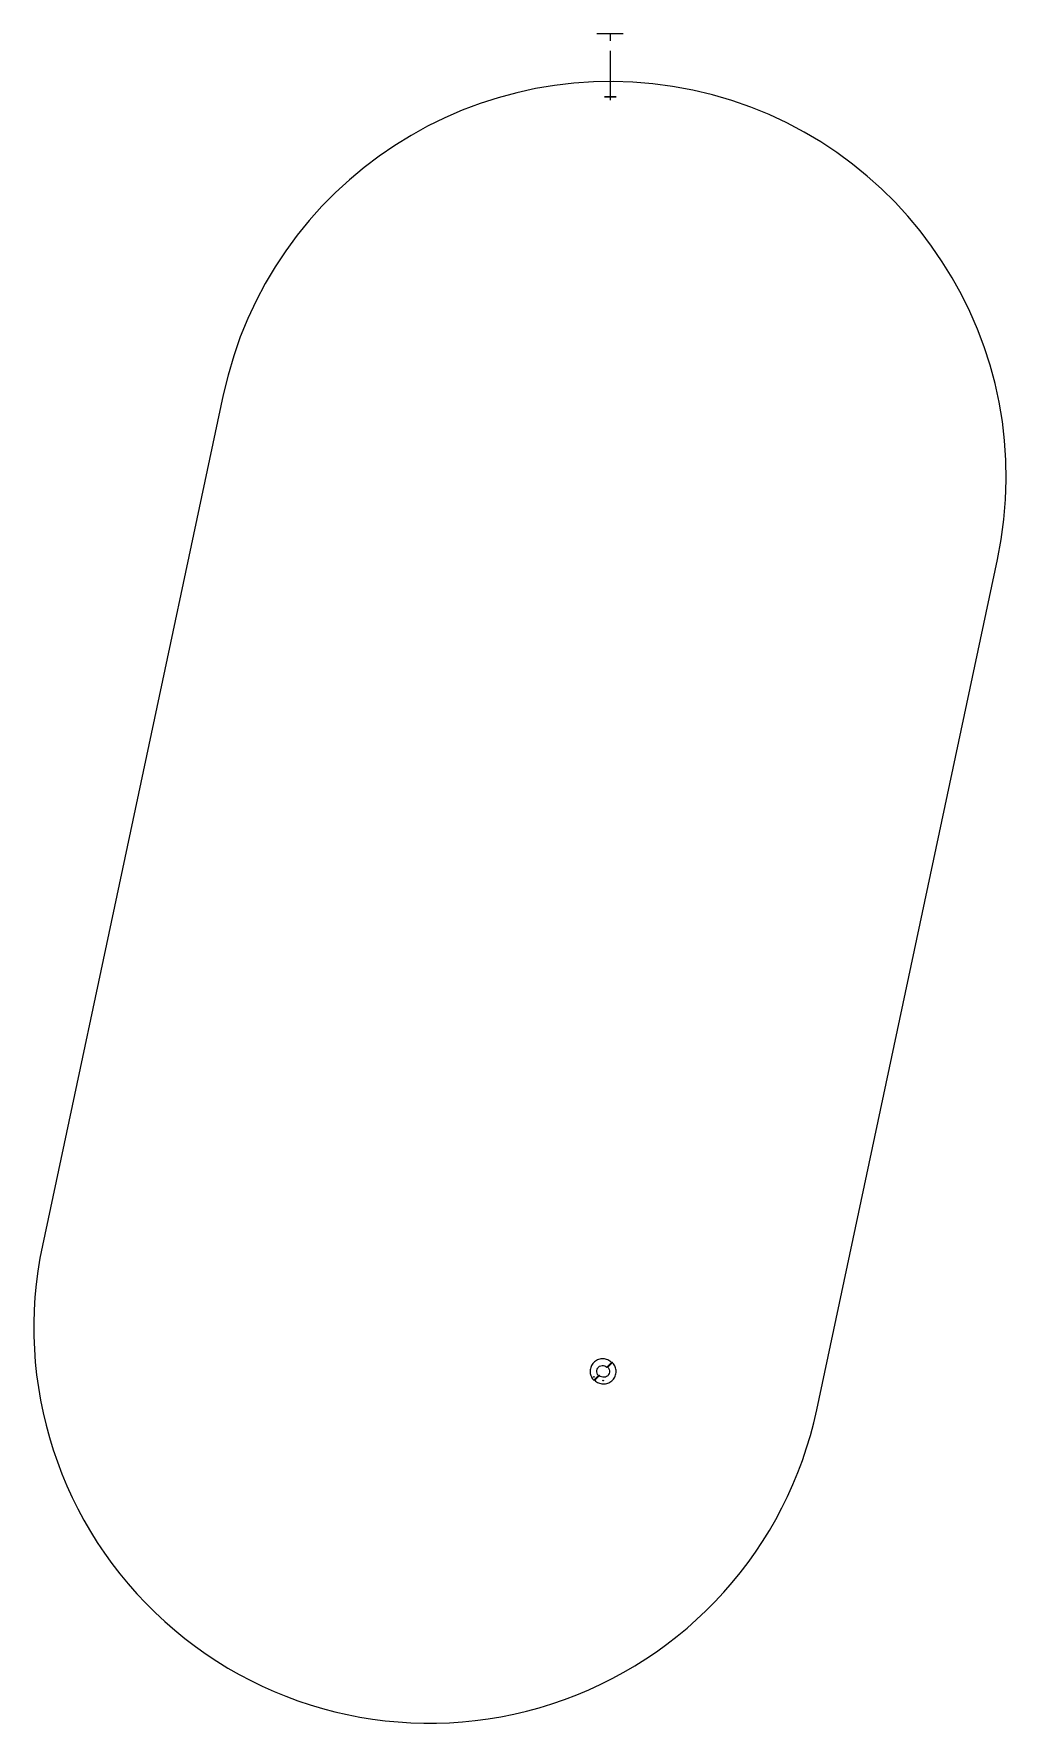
# Model space of a CAD drawing. Extents: x 34 to 330, y -81 to 432.
import ezdxf

# ---------------------------------------------------------------- set-up
doc = ezdxf.new("R2010")
doc.units = 0
doc.header["$LTSCALE"] = 12
doc.header["$MEASUREMENT"] = 0
doc.linetypes.add('CENTER', pattern=[2, 1.25, -0.25, 0.25, -0.25])
for name, color, linetype in [('3 PIPE', 7, 'CONTINUOUS'), ('CENTER', 6, 'CENTER'), ('marking', 11, 'CONTINUOUS'), ('REPAD', 7, 'CONTINUOUS'), ('SHELL', 40, 'CONTINUOUS'), ('TEXT', 4, 'CONTINUOUS')]:
    doc.layers.add(name, color=color, linetype=linetype)

msp = doc.modelspace()

# ---------------------------------------------------------------- linework, layer by layer
at = {"layer": '3 PIPE'}
msp.add_line((207.65, 412.86), (211.15, 412.86), dxfattribs=at)
at = {"layer": 'CENTER'}
msp.add_line((209.4, 411.86), (209.4, 432), dxfattribs=at)
at = {"layer": 'marking'}
for centre in [(204.37, 24.15), (207.2, 23.04)]:
    msp.add_circle(centre, 0.0938, dxfattribs=at)
at = {"layer": 'REPAD'}
for points, knots in [([(209.76, 28.55), (209.43, 28.88), (209.03, 29.15), (208.16, 29.53), (207.69, 29.64), (206.74, 29.68), (206.26, 29.61), (205.37, 29.3), (204.95, 29.06), (204.23, 28.44), (203.93, 28.06), (203.48, 27.23), (203.34, 26.77), (203.22, 25.82), (203.26, 25.34), (203.5, 24.43), (203.71, 23.99), (204.1, 23.45), (204.23, 23.3), (204.37, 23.15)], [0, 0, 0, 0, 0.118796, 0.118796, 0.237592, 0.237592, 0.356389, 0.356389, 0.475185, 0.475185, 0.593981, 0.593981, 0.712777, 0.712777, 0.831573, 0.831573, 0.95037, 0.95037, 1, 1, 1, 1]), ([(204.63, 23.15), (204.96, 22.82), (205.37, 22.54), (206.24, 22.16), (206.72, 22.06), (207.68, 22.02), (208.16, 22.1), (209.06, 22.42), (209.48, 22.67), (210.2, 23.3), (210.5, 23.69), (210.93, 24.54), (211.07, 25.01), (211.16, 25.96), (211.12, 26.44), (210.85, 27.36), (210.63, 27.8), (210.24, 28.31), (210.13, 28.43), (210.02, 28.55)], [0, 0, 0, 0, 0.119872, 0.119872, 0.239743, 0.239743, 0.359615, 0.359615, 0.479486, 0.479486, 0.599358, 0.599358, 0.719229, 0.719229, 0.839101, 0.839101, 0.958972, 0.958972, 1, 1, 1, 1]), ([(205.78, 24.57), (205.78, 24.57), (205.78, 24.57), (205.78, 24.57), (205.59, 24.76), (205.44, 25), (205.26, 25.52), (205.23, 25.8), (205.3, 26.35), (205.4, 26.61), (205.7, 27.07), (205.9, 27.27), (206.37, 27.55), (206.64, 27.63), (207.19, 27.68), (207.46, 27.64), (207.96, 27.45), (208.17, 27.31), (208.35, 27.13), (208.35, 27.13), (208.35, 27.13), (208.35, 27.13)], [0, 0, 0, 0, 0, 0, 0, 0.144595, 0.144595, 0.289191, 0.289191, 0.433786, 0.433786, 0.578381, 0.578381, 0.722977, 0.722977, 0.867572, 0.867572, 1, 1, 1, 1.000002, 1.000002, 1.000002, 1.000002]), ([(208.6, 27.13), (208.6, 27.13), (208.6, 27.13), (208.6, 27.13), (208.8, 26.94), (208.95, 26.7), (209.12, 26.18), (209.15, 25.9), (209.09, 25.36), (208.99, 25.09), (208.69, 24.63), (208.49, 24.44), (208.02, 24.15), (207.75, 24.07), (207.2, 24.02), (206.92, 24.06), (206.43, 24.25), (206.22, 24.39), (206.04, 24.57), (206.04, 24.57), (206.04, 24.57), (206.04, 24.57)], [0, 0, 0, 0, 0, 0, 0, 0.144595, 0.144595, 0.289191, 0.289191, 0.433786, 0.433786, 0.578381, 0.578381, 0.722977, 0.722977, 0.867572, 0.867572, 1, 1, 1, 1.000002, 1.000002, 1.000002, 1.000002]), ([(208.35, 27.13), (208.35, 27.14), (208.36, 27.15), (208.38, 27.16), (208.39, 27.17), (208.41, 27.19), (208.42, 27.2), (208.43, 27.22), (208.45, 27.23), (208.46, 27.25), (208.48, 27.26), (208.49, 27.28), (208.51, 27.29), (208.52, 27.3), (208.53, 27.32), (208.55, 27.33), (208.56, 27.35), (208.58, 27.36), (208.59, 27.38), (208.61, 27.39), (208.62, 27.41), (208.64, 27.42), (208.65, 27.43), (208.66, 27.45), (208.68, 27.46), (208.69, 27.48), (208.71, 27.49), (208.72, 27.51), (208.74, 27.52), (208.75, 27.54), (208.77, 27.55), (208.78, 27.56), (208.79, 27.58), (208.81, 27.59), (208.82, 27.61), (208.84, 27.62), (208.85, 27.64), (208.87, 27.65), (208.88, 27.67), (208.9, 27.68), (208.91, 27.69), (208.92, 27.71), (208.94, 27.72), (208.95, 27.74), (208.97, 27.75), (208.98, 27.77), (209, 27.78), (209.01, 27.8), (209.03, 27.81), (209.04, 27.82), (209.05, 27.84), (209.07, 27.85), (209.08, 27.87), (209.1, 27.88), (209.11, 27.9), (209.13, 27.91), (209.14, 27.93), (209.16, 27.94), (209.17, 27.95), (209.18, 27.97), (209.2, 27.98), (209.21, 28), (209.23, 28.01), (209.24, 28.03), (209.26, 28.04), (209.27, 28.05), (209.29, 28.07), (209.3, 28.08), (209.31, 28.1), (209.33, 28.11), (209.34, 28.13), (209.36, 28.14), (209.37, 28.16), (209.39, 28.17), (209.4, 28.18), (209.42, 28.2), (209.43, 28.21), (209.44, 28.23), (209.46, 28.24), (209.47, 28.26), (209.49, 28.27), (209.5, 28.29), (209.52, 28.3), (209.53, 28.31), (209.55, 28.33), (209.56, 28.34), (209.57, 28.36), (209.59, 28.37), (209.6, 28.39), (209.62, 28.4), (209.63, 28.42), (209.65, 28.43), (209.66, 28.44), (209.68, 28.46), (209.69, 28.48), (209.71, 28.49), (209.76, 28.55)], [0.0312499, 0.0312499, 0.0312499, 0.0312499, 0.040818, 0.0510225, 0.0612269, 0.0714314, 0.0816358, 0.0918403, 0.1020447, 0.1122492, 0.1224536, 0.132658, 0.1428625, 0.1530669, 0.1632713, 0.1734757, 0.1836801, 0.1938844, 0.2040888, 0.2142932, 0.2244975, 0.2347019, 0.2449062, 0.2551105, 0.2653149, 0.2755192, 0.2857235, 0.2959278, 0.3061321, 0.3163364, 0.3265406, 0.3367449, 0.3469492, 0.3571534, 0.3673576, 0.3775619, 0.3877661, 0.3979703, 0.4081745, 0.4183787, 0.4285829, 0.4387871, 0.4489912, 0.4591954, 0.4693995, 0.4796037, 0.4898078, 0.5000119, 0.510216, 0.5204201, 0.5306242, 0.5408283, 0.5510323, 0.5612364, 0.5714404, 0.5816445, 0.5918485, 0.6020525, 0.6122565, 0.6224605, 0.6326645, 0.6428684, 0.6530724, 0.6632763, 0.6734803, 0.6836842, 0.6938881, 0.704092, 0.7142959, 0.7244998, 0.7347037, 0.7449075, 0.7551114, 0.7653152, 0.775519, 0.7857228, 0.7959266, 0.8061304, 0.8163342, 0.826538, 0.8367417, 0.8469454, 0.8571492, 0.8673529, 0.8775566, 0.8877603, 0.8979639, 0.9081676, 0.9183713, 0.9285749, 0.9387785, 0.9489821, 0.9591857, 0.9693893, 0.9795929, 1, 1, 1, 1]), ([(210.02, 28.55), (210, 28.53), (209.99, 28.52), (209.97, 28.5), (209.97, 28.5), (209.97, 28.5), (209.97, 28.5), (209.96, 28.49), (209.95, 28.48), (209.93, 28.46), (209.92, 28.44), (209.9, 28.43), (209.89, 28.42), (209.87, 28.4), (209.86, 28.39), (209.84, 28.37), (209.83, 28.36), (209.81, 28.34), (209.8, 28.33), (209.79, 28.31), (209.77, 28.3), (209.76, 28.29), (209.74, 28.27), (209.73, 28.26), (209.71, 28.24), (209.7, 28.23), (209.68, 28.21), (209.67, 28.2), (209.66, 28.18), (209.64, 28.17), (209.63, 28.16), (209.61, 28.14), (209.6, 28.13), (209.58, 28.11), (209.57, 28.1), (209.55, 28.08), (209.54, 28.07), (209.53, 28.05), (209.51, 28.04), (209.5, 28.03), (209.48, 28.01), (209.47, 28), (209.45, 27.98), (209.44, 27.97), (209.42, 27.95), (209.41, 27.94), (209.4, 27.93), (209.38, 27.91), (209.37, 27.9), (209.35, 27.88), (209.34, 27.87), (209.32, 27.85), (209.31, 27.84), (209.29, 27.82), (209.28, 27.81), (209.27, 27.8), (209.25, 27.78), (209.24, 27.77), (209.22, 27.75), (209.21, 27.74), (209.19, 27.72), (209.18, 27.71), (209.16, 27.69), (209.15, 27.68), (209.14, 27.67), (209.12, 27.65), (209.11, 27.64), (209.09, 27.62), (209.08, 27.61), (209.06, 27.59), (209.05, 27.58), (209.03, 27.56), (209.02, 27.55), (209.01, 27.54), (208.99, 27.52), (208.98, 27.51), (208.96, 27.49), (208.95, 27.48), (208.93, 27.46), (208.92, 27.45), (208.9, 27.43), (208.89, 27.42), (208.88, 27.41), (208.86, 27.39), (208.85, 27.38), (208.83, 27.36), (208.82, 27.35), (208.8, 27.33), (208.79, 27.32), (208.78, 27.3), (208.76, 27.29), (208.75, 27.28), (208.73, 27.26), (208.72, 27.25), (208.7, 27.23), (208.69, 27.22), (208.67, 27.2), (208.66, 27.19), (208.65, 27.17), (208.63, 27.16), (208.62, 27.15), (208.61, 27.14), (208.6, 27.13)], [-0.03125, -0.03125, -0.03125, -0.03125, -0.00026, -0.00026, -0.00026, 0, 0, 0, 0.020407, 0.030611, 0.040814, 0.051018, 0.061221, 0.071425, 0.081629, 0.091832, 0.102036, 0.11224, 0.122443, 0.132647, 0.142851, 0.153055, 0.163258, 0.173462, 0.183666, 0.19387, 0.204073, 0.214277, 0.224481, 0.234685, 0.244889, 0.255092, 0.265296, 0.2755, 0.285704, 0.295908, 0.306112, 0.316316, 0.32652, 0.336724, 0.346928, 0.357132, 0.367336, 0.37754, 0.387744, 0.397948, 0.408152, 0.418356, 0.42856, 0.438764, 0.448968, 0.459172, 0.469376, 0.47958, 0.489784, 0.499988, 0.510192, 0.520396, 0.5306, 0.540805, 0.551009, 0.561213, 0.571417, 0.581621, 0.591825, 0.60203, 0.612234, 0.622438, 0.632642, 0.642847, 0.653051, 0.663255, 0.673459, 0.683664, 0.693868, 0.704072, 0.714277, 0.724481, 0.734685, 0.744889, 0.755094, 0.765298, 0.775502, 0.785707, 0.795911, 0.806116, 0.81632, 0.826524, 0.836729, 0.846933, 0.857138, 0.867342, 0.877546, 0.887751, 0.897955, 0.90816, 0.918364, 0.928569, 0.938773, 0.948978, 0.959182, 0.96875, 0.96875, 0.96875, 0.96875]), ([(204.37, 23.15), (204.42, 23.21), (204.44, 23.22), (204.46, 23.24), (204.47, 23.26), (204.49, 23.27), (204.5, 23.29), (204.52, 23.3), (204.53, 23.31), (204.54, 23.33), (204.56, 23.34), (204.57, 23.36), (204.59, 23.37), (204.6, 23.39), (204.62, 23.4), (204.63, 23.42), (204.65, 23.43), (204.66, 23.44), (204.67, 23.46), (204.69, 23.47), (204.7, 23.49), (204.72, 23.5), (204.73, 23.52), (204.75, 23.53), (204.76, 23.55), (204.78, 23.56), (204.79, 23.57), (204.8, 23.59), (204.82, 23.6), (204.83, 23.62), (204.85, 23.63), (204.86, 23.65), (204.88, 23.66), (204.89, 23.68), (204.91, 23.69), (204.92, 23.7), (204.93, 23.72), (204.95, 23.73), (204.96, 23.75), (204.98, 23.76), (204.99, 23.78), (205.01, 23.79), (205.02, 23.81), (205.04, 23.82), (205.05, 23.83), (205.06, 23.85), (205.08, 23.86), (205.09, 23.88), (205.11, 23.89), (205.12, 23.91), (205.14, 23.92), (205.15, 23.94), (205.17, 23.95), (205.18, 23.96), (205.19, 23.98), (205.21, 23.99), (205.22, 24.01), (205.24, 24.02), (205.25, 24.04), (205.27, 24.05), (205.28, 24.06), (205.3, 24.08), (205.31, 24.09), (205.32, 24.11), (205.34, 24.12), (205.35, 24.14), (205.37, 24.15), (205.38, 24.17), (205.4, 24.18), (205.41, 24.19), (205.43, 24.21), (205.44, 24.22), (205.45, 24.24), (205.47, 24.25), (205.48, 24.27), (205.5, 24.28), (205.51, 24.3), (205.53, 24.31), (205.54, 24.32), (205.55, 24.34), (205.57, 24.35), (205.58, 24.37), (205.6, 24.38), (205.61, 24.4), (205.63, 24.41), (205.64, 24.43), (205.66, 24.44), (205.67, 24.45), (205.68, 24.47), (205.7, 24.48), (205.71, 24.5), (205.73, 24.51), (205.74, 24.53), (205.76, 24.54), (205.77, 24.56), (205.78, 24.56), (205.78, 24.57)], [0, 0, 0, 0, 0.0204071, 0.0306107, 0.0408143, 0.0510179, 0.0612215, 0.0714251, 0.0816287, 0.0918324, 0.1020361, 0.1122397, 0.1224434, 0.1326471, 0.1428508, 0.1530546, 0.1632583, 0.173462, 0.1836658, 0.1938696, 0.2040734, 0.2142772, 0.224481, 0.2346848, 0.2448886, 0.2550925, 0.2652963, 0.2755002, 0.2857041, 0.295908, 0.3061119, 0.3163158, 0.3265197, 0.3367237, 0.3469276, 0.3571316, 0.3673355, 0.3775395, 0.3877435, 0.3979475, 0.4081515, 0.4183555, 0.4285596, 0.4387636, 0.4489677, 0.4591717, 0.4693758, 0.4795799, 0.489784, 0.4999881, 0.5101922, 0.5203963, 0.5306005, 0.5408046, 0.5510088, 0.5612129, 0.5714171, 0.5816213, 0.5918255, 0.6020297, 0.6122339, 0.6224381, 0.6326424, 0.6428466, 0.6530508, 0.6632551, 0.6734594, 0.6836636, 0.6938679, 0.7040722, 0.7142765, 0.7244808, 0.7346851, 0.7448895, 0.7550938, 0.7652981, 0.7755025, 0.7857068, 0.7959112, 0.8061156, 0.8163199, 0.8265243, 0.8367287, 0.8469331, 0.8571375, 0.867342, 0.8775464, 0.8877508, 0.8979553, 0.9081597, 0.9183642, 0.9285686, 0.9387731, 0.9489775, 0.959182, 0.9687501, 0.9687501, 0.9687501, 0.9687501]), ([(206.04, 24.57), (206.03, 24.56), (206.03, 24.56), (206.01, 24.54), (206, 24.53), (205.98, 24.51), (205.97, 24.5), (205.95, 24.48), (205.94, 24.47), (205.92, 24.45), (205.91, 24.44), (205.9, 24.43), (205.88, 24.41), (205.87, 24.4), (205.85, 24.38), (205.84, 24.37), (205.82, 24.35), (205.81, 24.34), (205.8, 24.32), (205.78, 24.31), (205.77, 24.3), (205.75, 24.28), (205.74, 24.27), (205.72, 24.25), (205.71, 24.24), (205.69, 24.22), (205.68, 24.21), (205.67, 24.19), (205.65, 24.18), (205.64, 24.17), (205.62, 24.15), (205.61, 24.14), (205.59, 24.12), (205.58, 24.11), (205.56, 24.09), (205.55, 24.08), (205.54, 24.06), (205.52, 24.05), (205.51, 24.04), (205.49, 24.02), (205.48, 24.01), (205.46, 23.99), (205.45, 23.98), (205.43, 23.96), (205.42, 23.95), (205.41, 23.94), (205.39, 23.92), (205.38, 23.91), (205.36, 23.89), (205.35, 23.88), (205.33, 23.86), (205.32, 23.85), (205.3, 23.83), (205.29, 23.82), (205.28, 23.81), (205.26, 23.79), (205.25, 23.78), (205.23, 23.76), (205.22, 23.75), (205.2, 23.73), (205.19, 23.72), (205.17, 23.7), (205.16, 23.69), (205.15, 23.68), (205.13, 23.66), (205.12, 23.65), (205.1, 23.63), (205.09, 23.62), (205.07, 23.6), (205.06, 23.59), (205.04, 23.57), (205.03, 23.56), (205.02, 23.55), (205, 23.53), (204.99, 23.52), (204.97, 23.5), (204.96, 23.49), (204.94, 23.47), (204.93, 23.46), (204.91, 23.44), (204.9, 23.43), (204.89, 23.42), (204.87, 23.4), (204.86, 23.39), (204.84, 23.37), (204.83, 23.36), (204.81, 23.34), (204.8, 23.33), (204.78, 23.31), (204.77, 23.3), (204.76, 23.29), (204.74, 23.27), (204.73, 23.26), (204.71, 23.24), (204.69, 23.22), (204.68, 23.21), (204.63, 23.15)], [0.0312499, 0.0312499, 0.0312499, 0.0312499, 0.040818, 0.0510225, 0.0612269, 0.0714314, 0.0816358, 0.0918403, 0.1020447, 0.1122492, 0.1224536, 0.132658, 0.1428625, 0.1530669, 0.1632713, 0.1734757, 0.1836801, 0.1938844, 0.2040888, 0.2142932, 0.2244975, 0.2347019, 0.2449062, 0.2551105, 0.2653149, 0.2755192, 0.2857235, 0.2959278, 0.3061321, 0.3163364, 0.3265406, 0.3367449, 0.3469492, 0.3571534, 0.3673576, 0.3775619, 0.3877661, 0.3979703, 0.4081745, 0.4183787, 0.4285829, 0.4387871, 0.4489912, 0.4591954, 0.4693995, 0.4796037, 0.4898078, 0.5000119, 0.510216, 0.5204201, 0.5306242, 0.5408283, 0.5510323, 0.5612364, 0.5714404, 0.5816445, 0.5918485, 0.6020525, 0.6122565, 0.6224605, 0.6326645, 0.6428684, 0.6530724, 0.6632763, 0.6734803, 0.6836842, 0.6938881, 0.704092, 0.7142959, 0.7244998, 0.7347037, 0.7449075, 0.7551114, 0.7653152, 0.775519, 0.7857228, 0.7959266, 0.8061304, 0.8163342, 0.826538, 0.8367417, 0.8469454, 0.8571492, 0.8673529, 0.8775566, 0.8877603, 0.8979639, 0.9081676, 0.9183713, 0.9285749, 0.9387785, 0.9489821, 0.9591857, 0.9693893, 0.9795929, 1, 1, 1, 1])]:
    msp.add_open_spline(points, degree=3, knots=knots, dxfattribs=at)
at = {"layer": 'SHELL'}
msp.add_lwpolyline([(326.9, 272.4, 1), (91.9, 322.35), (37.02, 64.12, 1), (272.02, 14.17)], format="xyb", close=True, dxfattribs=at)
at = {"layer": 'TEXT', "extrusion": (0.707107, -4.59364e-14, 0.707107)}
msp.add_line((213.27, 431.96, 21.99), (205.29, 431.96, 29.97), dxfattribs=at)
at = {"layer": 'TEXT', "extrusion": (2.29539e-14, 1, 0)}
msp.add_circle((-209.4, 0, 412.86), 1.75, dxfattribs=at)

doc.saveas('drawing.dxf')
